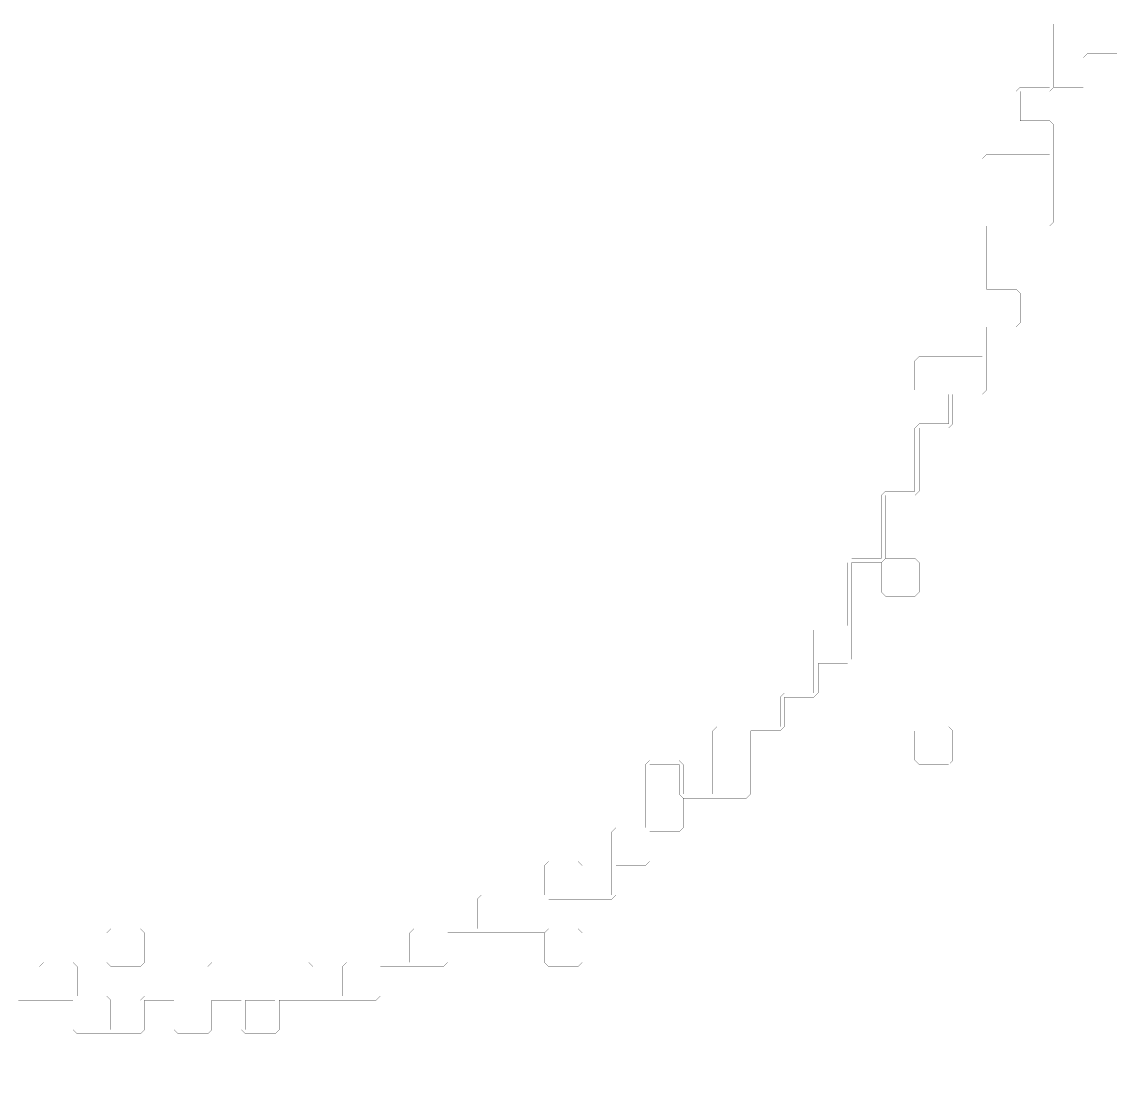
# Model space of a CAD drawing. Header units: metres. Extents: x 0 to 4990, y -4990 to 0.
# Drawn here: x 2450 to 4990, y -4990 to -2495 of the extents above; entities that cross this region are included whole.
import ezdxf

# ---------------------------------------------------------------- set-up
doc = ezdxf.new("R2010")
doc.units = ezdxf.units.M
doc.layers.add('conductor', color=1, linetype='Continuous')
doc.layers.add('substrate', color=5, linetype='Continuous')

msp = doc.modelspace()

# ---------------------------------------------------------------- linework, layer by layer
at = {"layer": 'conductor', "const_width": 0.5}
msp.add_lwpolyline([(2441.40625, -4755.859375), (2451.171875, -4755.859375), (2460.9375, -4755.859375), (2470.703125, -4755.859375), (2480.46875, -4755.859375), (2490.234375, -4755.859375), (2490.234375, -4746.09375), (2490.234375, -4736.328125), (2490.234375, -4726.5625), (2490.234375, -4716.796875), (2490.234375, -4707.03125), (2490.234375, -4697.265625), (2490.234375, -4687.5), (2500, -4677.734375), (2509.765625, -4677.734375), (2519.53125, -4677.734375), (2529.296875, -4677.734375), (2539.0625, -4677.734375), (2548.828125, -4677.734375), (2558.59375, -4677.734375), (2568.359375, -4677.734375), (2578.125, -4687.5), (2578.125, -4697.265625), (2578.125, -4707.03125), (2578.125, -4716.796875), (2578.125, -4726.5625), (2578.125, -4736.328125), (2578.125, -4746.09375), (2578.125, -4755.859375), (2587.890625, -4755.859375), (2597.65625, -4755.859375), (2607.421875, -4755.859375), (2617.1875, -4755.859375), (2626.953125, -4755.859375), (2636.71875, -4755.859375), (2646.484375, -4755.859375), (2656.25, -4765.625), (2656.25, -4775.390625), (2656.25, -4785.15625), (2656.25, -4794.921875), (2656.25, -4804.6875), (2656.25, -4814.453125), (2656.25, -4824.21875), (2656.25, -4833.984375), (2666.015625, -4833.984375), (2675.78125, -4833.984375), (2685.546875, -4833.984375), (2695.3125, -4833.984375), (2705.078125, -4833.984375), (2714.84375, -4833.984375), (2724.609375, -4833.984375), (2724.609375, -4824.21875), (2724.609375, -4814.453125), (2724.609375, -4804.6875), (2724.609375, -4794.921875), (2724.609375, -4785.15625), (2724.609375, -4775.390625), (2724.609375, -4765.625), (2734.375, -4755.859375), (2744.140625, -4755.859375), (2753.90625, -4755.859375), (2763.671875, -4755.859375), (2773.4375, -4755.859375), (2783.203125, -4755.859375), (2792.96875, -4755.859375), (2802.734375, -4755.859375), (2812.5, -4755.859375), (2822.265625, -4755.859375), (2832.03125, -4755.859375), (2841.796875, -4755.859375), (2851.5625, -4755.859375), (2861.328125, -4755.859375), (2871.09375, -4755.859375), (2880.859375, -4755.859375), (2880.859375, -4746.09375), (2880.859375, -4736.328125), (2880.859375, -4726.5625), (2880.859375, -4716.796875), (2880.859375, -4707.03125), (2880.859375, -4697.265625), (2880.859375, -4687.5), (2890.625, -4677.734375), (2900.390625, -4677.734375), (2910.15625, -4677.734375), (2919.921875, -4677.734375), (2929.6875, -4677.734375), (2939.453125, -4677.734375), (2949.21875, -4677.734375), (2958.984375, -4677.734375), (2968.75, -4677.734375), (2978.515625, -4677.734375), (2988.28125, -4677.734375), (2998.046875, -4677.734375), (3007.8125, -4677.734375), (3017.578125, -4677.734375), (3027.34375, -4677.734375), (3037.109375, -4677.734375), (3046.875, -4677.734375), (3056.640625, -4677.734375), (3066.40625, -4677.734375), (3076.171875, -4677.734375), (3085.9375, -4677.734375), (3095.703125, -4677.734375), (3105.46875, -4677.734375), (3115.234375, -4677.734375), (3125, -4687.5), (3125, -4697.265625), (3125, -4707.03125), (3125, -4716.796875), (3125, -4726.5625), (3125, -4736.328125), (3125, -4746.09375), (3125, -4755.859375), (3134.765625, -4755.859375), (3144.53125, -4755.859375), (3154.296875, -4755.859375), (3164.0625, -4755.859375), (3173.828125, -4755.859375), (3183.59375, -4755.859375), (3193.359375, -4755.859375), (3193.359375, -4746.09375), (3193.359375, -4736.328125), (3193.359375, -4726.5625), (3193.359375, -4716.796875), (3193.359375, -4707.03125), (3193.359375, -4697.265625), (3193.359375, -4687.5), (3203.125, -4677.734375), (3212.890625, -4677.734375), (3222.65625, -4677.734375), (3232.421875, -4677.734375), (3242.1875, -4677.734375), (3251.953125, -4677.734375), (3261.71875, -4677.734375), (3271.484375, -4677.734375), (3281.25, -4677.734375), (3291.015625, -4677.734375), (3300.78125, -4677.734375), (3310.546875, -4677.734375), (3320.3125, -4677.734375), (3330.078125, -4677.734375), (3339.84375, -4677.734375), (3349.609375, -4677.734375), (3349.609375, -4667.96875), (3349.609375, -4658.203125), (3349.609375, -4648.4375), (3349.609375, -4638.671875), (3349.609375, -4628.90625), (3349.609375, -4619.140625), (3349.609375, -4609.375), (3359.375, -4599.609375), (3369.140625, -4599.609375), (3378.90625, -4599.609375), (3388.671875, -4599.609375), (3398.4375, -4599.609375), (3408.203125, -4599.609375), (3417.96875, -4599.609375), (3427.734375, -4599.609375), (3437.5, -4599.609375), (3447.265625, -4599.609375), (3457.03125, -4599.609375), (3466.796875, -4599.609375), (3476.5625, -4599.609375), (3486.328125, -4599.609375), (3496.09375, -4599.609375), (3505.859375, -4599.609375), (3505.859375, -4589.84375), (3505.859375, -4580.078125), (3505.859375, -4570.3125), (3505.859375, -4560.546875), (3505.859375, -4550.78125), (3505.859375, -4541.015625), (3505.859375, -4531.25), (3515.625, -4521.484375), (3525.390625, -4521.484375), (3535.15625, -4521.484375), (3544.921875, -4521.484375), (3554.6875, -4521.484375), (3564.453125, -4521.484375), (3574.21875, -4521.484375), (3583.984375, -4521.484375), (3593.75, -4521.484375), (3603.515625, -4521.484375), (3613.28125, -4521.484375), (3623.046875, -4521.484375), (3632.8125, -4521.484375), (3642.578125, -4521.484375), (3652.34375, -4521.484375), (3662.109375, -4521.484375), (3662.109375, -4511.71875), (3662.109375, -4501.953125), (3662.109375, -4492.1875), (3662.109375, -4482.421875), (3662.109375, -4472.65625), (3662.109375, -4462.890625), (3662.109375, -4453.125), (3671.875, -4443.359375), (3681.640625, -4443.359375), (3691.40625, -4443.359375), (3701.171875, -4443.359375), (3710.9375, -4443.359375), (3720.703125, -4443.359375), (3730.46875, -4443.359375), (3740.234375, -4443.359375), (3750, -4453.125), (3750, -4462.890625), (3750, -4472.65625), (3750, -4482.421875), (3750, -4492.1875), (3750, -4501.953125), (3750, -4511.71875), (3750, -4521.484375), (3759.765625, -4521.484375), (3769.53125, -4521.484375), (3779.296875, -4521.484375), (3789.0625, -4521.484375), (3798.828125, -4521.484375), (3808.59375, -4521.484375), (3818.359375, -4521.484375), (3818.359375, -4511.71875), (3818.359375, -4501.953125), (3818.359375, -4492.1875), (3818.359375, -4482.421875), (3818.359375, -4472.65625), (3818.359375, -4462.890625), (3818.359375, -4453.125), (3818.359375, -4443.359375), (3818.359375, -4433.59375), (3818.359375, -4423.828125), (3818.359375, -4414.0625), (3818.359375, -4404.296875), (3818.359375, -4394.53125), (3818.359375, -4384.765625), (3818.359375, -4375), (3828.125, -4365.234375), (3837.890625, -4365.234375), (3847.65625, -4365.234375), (3857.421875, -4365.234375), (3867.1875, -4365.234375), (3876.953125, -4365.234375), (3886.71875, -4365.234375), (3896.484375, -4365.234375), (3896.484375, -4355.46875), (3896.484375, -4345.703125), (3896.484375, -4335.9375), (3896.484375, -4326.171875), (3896.484375, -4316.40625), (3896.484375, -4306.640625), (3896.484375, -4296.875), (3896.484375, -4287.109375), (3896.484375, -4277.34375), (3896.484375, -4267.578125), (3896.484375, -4257.8125), (3896.484375, -4248.046875), (3896.484375, -4238.28125), (3896.484375, -4228.515625), (3896.484375, -4218.75), (3906.25, -4208.984375), (3916.015625, -4208.984375), (3925.78125, -4208.984375), (3935.546875, -4208.984375), (3945.3125, -4208.984375), (3955.078125, -4208.984375), (3964.84375, -4208.984375), (3974.609375, -4208.984375), (3984.375, -4218.75), (3984.375, -4228.515625), (3984.375, -4238.28125), (3984.375, -4248.046875), (3984.375, -4257.8125), (3984.375, -4267.578125), (3984.375, -4277.34375), (3984.375, -4287.109375), (3994.140625, -4287.109375), (4003.90625, -4287.109375), (4013.671875, -4287.109375), (4023.4375, -4287.109375), (4033.203125, -4287.109375), (4042.96875, -4287.109375), (4052.734375, -4287.109375), (4052.734375, -4277.34375), (4052.734375, -4267.578125), (4052.734375, -4257.8125), (4052.734375, -4248.046875), (4052.734375, -4238.28125), (4052.734375, -4228.515625), (4052.734375, -4218.75), (4052.734375, -4208.984375), (4052.734375, -4199.21875), (4052.734375, -4189.453125), (4052.734375, -4179.6875), (4052.734375, -4169.921875), (4052.734375, -4160.15625), (4052.734375, -4150.390625), (4052.734375, -4140.625), (4062.5, -4130.859375), (4072.265625, -4130.859375), (4082.03125, -4130.859375), (4091.796875, -4130.859375), (4101.5625, -4130.859375), (4111.328125, -4130.859375), (4121.09375, -4130.859375), (4130.859375, -4130.859375), (4140.625, -4130.859375), (4150.390625, -4130.859375), (4160.15625, -4130.859375), (4169.921875, -4130.859375), (4179.6875, -4130.859375), (4189.453125, -4130.859375), (4199.21875, -4130.859375), (4208.984375, -4130.859375), (4208.984375, -4121.09375), (4208.984375, -4111.328125), (4208.984375, -4101.5625), (4208.984375, -4091.796875), (4208.984375, -4082.03125), (4208.984375, -4072.265625), (4208.984375, -4062.5), (4218.75, -4052.734375), (4228.515625, -4052.734375), (4238.28125, -4052.734375), (4248.046875, -4052.734375), (4257.8125, -4052.734375), (4267.578125, -4052.734375), (4277.34375, -4052.734375), (4287.109375, -4052.734375), (4287.109375, -4042.96875), (4287.109375, -4033.203125), (4287.109375, -4023.4375), (4287.109375, -4013.671875), (4287.109375, -4003.90625), (4287.109375, -3994.140625), (4287.109375, -3984.375), (4287.109375, -3974.609375), (4287.109375, -3964.84375), (4287.109375, -3955.078125), (4287.109375, -3945.3125), (4287.109375, -3935.546875), (4287.109375, -3925.78125), (4287.109375, -3916.015625), (4287.109375, -3906.25), (4296.875, -3896.484375), (4306.640625, -3896.484375), (4316.40625, -3896.484375), (4326.171875, -3896.484375), (4335.9375, -3896.484375), (4345.703125, -3896.484375), (4355.46875, -3896.484375), (4365.234375, -3896.484375), (4365.234375, -3886.71875), (4365.234375, -3876.953125), (4365.234375, -3867.1875), (4365.234375, -3857.421875), (4365.234375, -3847.65625), (4365.234375, -3837.890625), (4365.234375, -3828.125), (4365.234375, -3818.359375), (4365.234375, -3808.59375), (4365.234375, -3798.828125), (4365.234375, -3789.0625), (4365.234375, -3779.296875), (4365.234375, -3769.53125), (4365.234375, -3759.765625), (4365.234375, -3750), (4375, -3740.234375), (4384.765625, -3740.234375), (4394.53125, -3740.234375), (4404.296875, -3740.234375), (4414.0625, -3740.234375), (4423.828125, -3740.234375), (4433.59375, -3740.234375), (4443.359375, -3740.234375), (4443.359375, -3730.46875), (4443.359375, -3720.703125), (4443.359375, -3710.9375), (4443.359375, -3701.171875), (4443.359375, -3691.40625), (4443.359375, -3681.640625), (4443.359375, -3671.875), (4443.359375, -3662.109375), (4443.359375, -3652.34375), (4443.359375, -3642.578125), (4443.359375, -3632.8125), (4443.359375, -3623.046875), (4443.359375, -3613.28125), (4443.359375, -3603.515625), (4443.359375, -3593.75), (4453.125, -3583.984375), (4462.890625, -3583.984375), (4472.65625, -3583.984375), (4482.421875, -3583.984375), (4492.1875, -3583.984375), (4501.953125, -3583.984375), (4511.71875, -3583.984375), (4521.484375, -3583.984375), (4521.484375, -3574.21875), (4521.484375, -3564.453125), (4521.484375, -3554.6875), (4521.484375, -3544.921875), (4521.484375, -3535.15625), (4521.484375, -3525.390625), (4521.484375, -3515.625), (4521.484375, -3505.859375), (4521.484375, -3496.09375), (4521.484375, -3486.328125), (4521.484375, -3476.5625), (4521.484375, -3466.796875), (4521.484375, -3457.03125), (4521.484375, -3447.265625), (4521.484375, -3437.5), (4531.25, -3427.734375), (4541.015625, -3427.734375), (4550.78125, -3427.734375), (4560.546875, -3427.734375), (4570.3125, -3427.734375), (4580.078125, -3427.734375), (4589.84375, -3427.734375), (4599.609375, -3427.734375), (4599.609375, -3417.96875), (4599.609375, -3408.203125), (4599.609375, -3398.4375), (4599.609375, -3388.671875), (4599.609375, -3378.90625), (4599.609375, -3369.140625), (4599.609375, -3359.375), (4589.84375, -3359.375), (4580.078125, -3359.375), (4570.3125, -3359.375), (4560.546875, -3359.375), (4550.78125, -3359.375), (4541.015625, -3359.375), (4531.25, -3359.375), (4521.484375, -3349.609375), (4521.484375, -3339.84375), (4521.484375, -3330.078125), (4521.484375, -3320.3125), (4521.484375, -3310.546875), (4521.484375, -3300.78125), (4521.484375, -3291.015625), (4521.484375, -3281.25), (4531.25, -3271.484375), (4541.015625, -3271.484375), (4550.78125, -3271.484375), (4560.546875, -3271.484375), (4570.3125, -3271.484375), (4580.078125, -3271.484375), (4589.84375, -3271.484375), (4599.609375, -3271.484375), (4609.375, -3271.484375), (4619.140625, -3271.484375), (4628.90625, -3271.484375), (4638.671875, -3271.484375), (4648.4375, -3271.484375), (4658.203125, -3271.484375), (4667.96875, -3271.484375), (4677.734375, -3271.484375), (4677.734375, -3261.71875), (4677.734375, -3251.953125), (4677.734375, -3242.1875), (4677.734375, -3232.421875), (4677.734375, -3222.65625), (4677.734375, -3212.890625), (4677.734375, -3203.125), (4677.734375, -3193.359375), (4677.734375, -3183.59375), (4677.734375, -3173.828125), (4677.734375, -3164.0625), (4677.734375, -3154.296875), (4677.734375, -3144.53125), (4677.734375, -3134.765625), (4677.734375, -3125), (4677.734375, -3115.234375), (4677.734375, -3105.46875), (4677.734375, -3095.703125), (4677.734375, -3085.9375), (4677.734375, -3076.171875), (4677.734375, -3066.40625), (4677.734375, -3056.640625), (4677.734375, -3046.875), (4677.734375, -3037.109375), (4677.734375, -3027.34375), (4677.734375, -3017.578125), (4677.734375, -3007.8125), (4677.734375, -2998.046875), (4677.734375, -2988.28125), (4677.734375, -2978.515625), (4677.734375, -2968.75), (4677.734375, -2958.984375), (4677.734375, -2949.21875), (4677.734375, -2939.453125), (4677.734375, -2929.6875), (4677.734375, -2919.921875), (4677.734375, -2910.15625), (4677.734375, -2900.390625), (4677.734375, -2890.625), (4677.734375, -2880.859375), (4677.734375, -2871.09375), (4677.734375, -2861.328125), (4677.734375, -2851.5625), (4677.734375, -2841.796875), (4677.734375, -2832.03125), (4677.734375, -2822.265625), (4677.734375, -2812.5), (4687.5, -2802.734375), (4697.265625, -2802.734375), (4707.03125, -2802.734375), (4716.796875, -2802.734375), (4726.5625, -2802.734375), (4736.328125, -2802.734375), (4746.09375, -2802.734375), (4755.859375, -2802.734375), (4765.625, -2802.734375), (4775.390625, -2802.734375), (4785.15625, -2802.734375), (4794.921875, -2802.734375), (4804.6875, -2802.734375), (4814.453125, -2802.734375), (4824.21875, -2802.734375), (4833.984375, -2802.734375), (4833.984375, -2792.96875), (4833.984375, -2783.203125), (4833.984375, -2773.4375), (4833.984375, -2763.671875), (4833.984375, -2753.90625), (4833.984375, -2744.140625), (4833.984375, -2734.375), (4824.21875, -2734.375), (4814.453125, -2734.375), (4804.6875, -2734.375), (4794.921875, -2734.375), (4785.15625, -2734.375), (4775.390625, -2734.375), (4765.625, -2734.375), (4755.859375, -2724.609375), (4755.859375, -2714.84375), (4755.859375, -2705.078125), (4755.859375, -2695.3125), (4755.859375, -2685.546875), (4755.859375, -2675.78125), (4755.859375, -2666.015625), (4755.859375, -2656.25), (4765.625, -2646.484375), (4775.390625, -2646.484375), (4785.15625, -2646.484375), (4794.921875, -2646.484375), (4804.6875, -2646.484375), (4814.453125, -2646.484375), (4824.21875, -2646.484375), (4833.984375, -2646.484375), (4833.984375, -2636.71875), (4833.984375, -2626.953125), (4833.984375, -2617.1875), (4833.984375, -2607.421875), (4833.984375, -2597.65625), (4833.984375, -2587.890625), (4833.984375, -2578.125), (4824.21875, -2578.125), (4814.453125, -2578.125), (4804.6875, -2578.125), (4794.921875, -2578.125), (4785.15625, -2578.125), (4775.390625, -2578.125), (4765.625, -2578.125), (4755.859375, -2568.359375), (4755.859375, -2558.59375), (4755.859375, -2548.828125), (4755.859375, -2539.0625), (4755.859375, -2529.296875), (4755.859375, -2519.53125), (4755.859375, -2509.765625), (4755.859375, -2500), (4755.859375, -2490.234375)], dxfattribs=at)
for points in [[(2646.484375, -4609.375), (2656.25, -4599.609375), (2666.015625, -4599.609375), (2675.78125, -4599.609375), (2685.546875, -4599.609375), (2695.3125, -4599.609375), (2705.078125, -4599.609375), (2714.84375, -4599.609375), (2724.609375, -4599.609375), (2734.375, -4609.375), (2734.375, -4619.140625), (2734.375, -4628.90625), (2734.375, -4638.671875), (2734.375, -4648.4375), (2734.375, -4658.203125), (2734.375, -4667.96875), (2734.375, -4677.734375), (2724.609375, -4687.5), (2714.84375, -4687.5), (2705.078125, -4687.5), (2695.3125, -4687.5), (2685.546875, -4687.5), (2675.78125, -4687.5), (2666.015625, -4687.5), (2656.25, -4687.5), (2646.484375, -4677.734375), (2646.484375, -4667.96875), (2646.484375, -4658.203125), (2646.484375, -4648.4375), (2646.484375, -4638.671875), (2646.484375, -4628.90625), (2646.484375, -4619.140625)], [(2968.75, -4765.625), (2968.75, -4775.390625), (2968.75, -4785.15625), (2968.75, -4794.921875), (2968.75, -4804.6875), (2968.75, -4814.453125), (2968.75, -4824.21875), (2968.75, -4833.984375), (2978.515625, -4833.984375), (2988.28125, -4833.984375), (2998.046875, -4833.984375), (3007.8125, -4833.984375), (3017.578125, -4833.984375), (3027.34375, -4833.984375), (3037.109375, -4833.984375), (3037.109375, -4824.21875), (3037.109375, -4814.453125), (3037.109375, -4804.6875), (3037.109375, -4794.921875), (3037.109375, -4785.15625), (3037.109375, -4775.390625), (3037.109375, -4765.625), (3027.34375, -4765.625), (3017.578125, -4765.625), (3007.8125, -4765.625), (2998.046875, -4765.625), (2988.28125, -4765.625), (2978.515625, -4765.625)]]:
    msp.add_lwpolyline(points, close=True, dxfattribs=at)
at = {"layer": 'substrate', "const_width": 0.5}
for points in [[(2441.40625, -4990.234375), (2451.171875, -4990.234375), (2460.9375, -4990.234375), (2470.703125, -4990.234375), (2480.46875, -4990.234375), (2490.234375, -4990.234375), (2500, -4990.234375), (2509.765625, -4990.234375), (2519.53125, -4990.234375), (2529.296875, -4990.234375), (2539.0625, -4990.234375), (2548.828125, -4990.234375), (2558.59375, -4990.234375), (2568.359375, -4990.234375), (2578.125, -4990.234375), (2587.890625, -4990.234375), (2597.65625, -4990.234375), (2607.421875, -4990.234375), (2617.1875, -4990.234375), (2626.953125, -4990.234375), (2636.71875, -4990.234375), (2646.484375, -4990.234375), (2656.25, -4990.234375), (2666.015625, -4990.234375), (2675.78125, -4990.234375), (2685.546875, -4990.234375), (2695.3125, -4990.234375), (2705.078125, -4990.234375), (2714.84375, -4990.234375), (2724.609375, -4990.234375), (2734.375, -4990.234375), (2744.140625, -4990.234375), (2753.90625, -4990.234375), (2763.671875, -4990.234375), (2773.4375, -4990.234375), (2783.203125, -4990.234375), (2792.96875, -4990.234375), (2802.734375, -4990.234375), (2812.5, -4990.234375), (2822.265625, -4990.234375), (2832.03125, -4990.234375), (2841.796875, -4990.234375), (2851.5625, -4990.234375), (2861.328125, -4990.234375), (2871.09375, -4990.234375), (2880.859375, -4990.234375), (2890.625, -4990.234375), (2900.390625, -4990.234375), (2910.15625, -4990.234375), (2919.921875, -4990.234375), (2929.6875, -4990.234375), (2939.453125, -4990.234375), (2949.21875, -4990.234375), (2958.984375, -4990.234375), (2968.75, -4990.234375), (2978.515625, -4990.234375), (2988.28125, -4990.234375), (2998.046875, -4990.234375), (3007.8125, -4990.234375), (3017.578125, -4990.234375), (3027.34375, -4990.234375), (3037.109375, -4990.234375), (3046.875, -4990.234375), (3056.640625, -4990.234375), (3066.40625, -4990.234375), (3076.171875, -4990.234375), (3085.9375, -4990.234375), (3095.703125, -4990.234375), (3105.46875, -4990.234375), (3115.234375, -4990.234375), (3125, -4990.234375), (3134.765625, -4990.234375), (3144.53125, -4990.234375), (3154.296875, -4990.234375), (3164.0625, -4990.234375), (3173.828125, -4990.234375), (3183.59375, -4990.234375), (3193.359375, -4990.234375), (3203.125, -4990.234375), (3212.890625, -4990.234375), (3222.65625, -4990.234375), (3232.421875, -4990.234375), (3242.1875, -4990.234375), (3251.953125, -4990.234375), (3261.71875, -4990.234375), (3271.484375, -4990.234375), (3281.25, -4990.234375), (3291.015625, -4990.234375), (3300.78125, -4990.234375), (3310.546875, -4990.234375), (3320.3125, -4990.234375), (3330.078125, -4990.234375), (3339.84375, -4990.234375), (3349.609375, -4990.234375), (3359.375, -4990.234375), (3369.140625, -4990.234375), (3378.90625, -4990.234375), (3388.671875, -4990.234375), (3398.4375, -4990.234375), (3408.203125, -4990.234375), (3417.96875, -4990.234375), (3427.734375, -4990.234375), (3437.5, -4990.234375), (3447.265625, -4990.234375), (3457.03125, -4990.234375), (3466.796875, -4990.234375), (3476.5625, -4990.234375), (3486.328125, -4990.234375), (3496.09375, -4990.234375), (3505.859375, -4990.234375), (3515.625, -4990.234375), (3525.390625, -4990.234375), (3535.15625, -4990.234375), (3544.921875, -4990.234375), (3554.6875, -4990.234375), (3564.453125, -4990.234375), (3574.21875, -4990.234375), (3583.984375, -4990.234375), (3593.75, -4990.234375), (3603.515625, -4990.234375), (3613.28125, -4990.234375), (3623.046875, -4990.234375), (3632.8125, -4990.234375), (3642.578125, -4990.234375), (3652.34375, -4990.234375), (3662.109375, -4990.234375), (3671.875, -4990.234375), (3681.640625, -4990.234375), (3691.40625, -4990.234375), (3701.171875, -4990.234375), (3710.9375, -4990.234375), (3720.703125, -4990.234375), (3730.46875, -4990.234375), (3740.234375, -4990.234375), (3750, -4990.234375), (3759.765625, -4990.234375), (3769.53125, -4990.234375), (3779.296875, -4990.234375), (3789.0625, -4990.234375), (3798.828125, -4990.234375), (3808.59375, -4990.234375), (3818.359375, -4990.234375), (3828.125, -4990.234375), (3837.890625, -4990.234375), (3847.65625, -4990.234375), (3857.421875, -4990.234375), (3867.1875, -4990.234375), (3876.953125, -4990.234375), (3886.71875, -4990.234375), (3896.484375, -4990.234375), (3906.25, -4990.234375), (3916.015625, -4990.234375), (3925.78125, -4990.234375), (3935.546875, -4990.234375), (3945.3125, -4990.234375), (3955.078125, -4990.234375), (3964.84375, -4990.234375), (3974.609375, -4990.234375), (3984.375, -4990.234375), (3994.140625, -4990.234375), (4003.90625, -4990.234375), (4013.671875, -4990.234375), (4023.4375, -4990.234375), (4033.203125, -4990.234375), (4042.96875, -4990.234375), (4052.734375, -4990.234375), (4062.5, -4990.234375), (4072.265625, -4990.234375), (4082.03125, -4990.234375), (4091.796875, -4990.234375), (4101.5625, -4990.234375), (4111.328125, -4990.234375), (4121.09375, -4990.234375), (4130.859375, -4990.234375), (4140.625, -4990.234375), (4150.390625, -4990.234375), (4160.15625, -4990.234375), (4169.921875, -4990.234375), (4179.6875, -4990.234375), (4189.453125, -4990.234375), (4199.21875, -4990.234375), (4208.984375, -4990.234375), (4218.75, -4990.234375), (4228.515625, -4990.234375), (4238.28125, -4990.234375), (4248.046875, -4990.234375), (4257.8125, -4990.234375), (4267.578125, -4990.234375), (4277.34375, -4990.234375), (4287.109375, -4990.234375), (4296.875, -4990.234375), (4306.640625, -4990.234375), (4316.40625, -4990.234375), (4326.171875, -4990.234375), (4335.9375, -4990.234375), (4345.703125, -4990.234375), (4355.46875, -4990.234375), (4365.234375, -4990.234375), (4375, -4990.234375), (4384.765625, -4990.234375), (4394.53125, -4990.234375), (4404.296875, -4990.234375), (4414.0625, -4990.234375), (4423.828125, -4990.234375), (4433.59375, -4990.234375), (4443.359375, -4990.234375), (4453.125, -4990.234375), (4462.890625, -4990.234375), (4472.65625, -4990.234375), (4482.421875, -4990.234375), (4492.1875, -4990.234375), (4501.953125, -4990.234375), (4511.71875, -4990.234375), (4521.484375, -4990.234375), (4531.25, -4990.234375), (4541.015625, -4990.234375), (4550.78125, -4990.234375), (4560.546875, -4990.234375), (4570.3125, -4990.234375), (4580.078125, -4990.234375), (4589.84375, -4990.234375), (4599.609375, -4990.234375), (4609.375, -4990.234375), (4619.140625, -4990.234375), (4628.90625, -4990.234375), (4638.671875, -4990.234375), (4648.4375, -4990.234375), (4658.203125, -4990.234375), (4667.96875, -4990.234375), (4677.734375, -4990.234375), (4687.5, -4990.234375), (4697.265625, -4990.234375), (4707.03125, -4990.234375), (4716.796875, -4990.234375), (4726.5625, -4990.234375), (4736.328125, -4990.234375), (4746.09375, -4990.234375), (4755.859375, -4990.234375), (4765.625, -4990.234375), (4775.390625, -4990.234375), (4785.15625, -4990.234375), (4794.921875, -4990.234375), (4804.6875, -4990.234375), (4814.453125, -4990.234375), (4824.21875, -4990.234375), (4833.984375, -4990.234375), (4843.75, -4990.234375), (4853.515625, -4990.234375), (4863.28125, -4990.234375), (4873.046875, -4990.234375), (4882.8125, -4990.234375), (4892.578125, -4990.234375), (4902.34375, -4990.234375), (4912.109375, -4990.234375), (4921.875, -4990.234375), (4931.640625, -4990.234375), (4941.40625, -4990.234375), (4951.171875, -4990.234375), (4960.9375, -4990.234375), (4970.703125, -4990.234375), (4980.46875, -4990.234375), (4990.234375, -4990.234375), (4990.234375, -4980.46875), (4990.234375, -4970.703125), (4990.234375, -4960.9375), (4990.234375, -4951.171875), (4990.234375, -4941.40625), (4990.234375, -4931.640625), (4990.234375, -4921.875), (4990.234375, -4912.109375), (4990.234375, -4902.34375), (4990.234375, -4892.578125), (4990.234375, -4882.8125), (4990.234375, -4873.046875), (4990.234375, -4863.28125), (4990.234375, -4853.515625), (4990.234375, -4843.75), (4990.234375, -4833.984375), (4990.234375, -4824.21875), (4990.234375, -4814.453125), (4990.234375, -4804.6875), (4990.234375, -4794.921875), (4990.234375, -4785.15625), (4990.234375, -4775.390625), (4990.234375, -4765.625), (4990.234375, -4755.859375), (4990.234375, -4746.09375), (4990.234375, -4736.328125), (4990.234375, -4726.5625), (4990.234375, -4716.796875), (4990.234375, -4707.03125), (4990.234375, -4697.265625), (4990.234375, -4687.5), (4990.234375, -4677.734375), (4990.234375, -4667.96875), (4990.234375, -4658.203125), (4990.234375, -4648.4375), (4990.234375, -4638.671875), (4990.234375, -4628.90625), (4990.234375, -4619.140625), (4990.234375, -4609.375), (4990.234375, -4599.609375), (4990.234375, -4589.84375), (4990.234375, -4580.078125), (4990.234375, -4570.3125), (4990.234375, -4560.546875), (4990.234375, -4550.78125), (4990.234375, -4541.015625), (4990.234375, -4531.25), (4990.234375, -4521.484375), (4990.234375, -4511.71875), (4990.234375, -4501.953125), (4990.234375, -4492.1875), (4990.234375, -4482.421875), (4990.234375, -4472.65625), (4990.234375, -4462.890625), (4990.234375, -4453.125), (4990.234375, -4443.359375), (4990.234375, -4433.59375), (4990.234375, -4423.828125), (4990.234375, -4414.0625), (4990.234375, -4404.296875), (4990.234375, -4394.53125), (4990.234375, -4384.765625), (4990.234375, -4375), (4990.234375, -4365.234375), (4990.234375, -4355.46875), (4990.234375, -4345.703125), (4990.234375, -4335.9375), (4990.234375, -4326.171875), (4990.234375, -4316.40625), (4990.234375, -4306.640625), (4990.234375, -4296.875), (4990.234375, -4287.109375), (4990.234375, -4277.34375), (4990.234375, -4267.578125), (4990.234375, -4257.8125), (4990.234375, -4248.046875), (4990.234375, -4238.28125), (4990.234375, -4228.515625), (4990.234375, -4218.75), (4990.234375, -4208.984375), (4990.234375, -4199.21875), (4990.234375, -4189.453125), (4990.234375, -4179.6875), (4990.234375, -4169.921875), (4990.234375, -4160.15625), (4990.234375, -4150.390625), (4990.234375, -4140.625), (4990.234375, -4130.859375), (4990.234375, -4121.09375), (4990.234375, -4111.328125), (4990.234375, -4101.5625), (4990.234375, -4091.796875), (4990.234375, -4082.03125), (4990.234375, -4072.265625), (4990.234375, -4062.5), (4990.234375, -4052.734375), (4990.234375, -4042.96875), (4990.234375, -4033.203125), (4990.234375, -4023.4375), (4990.234375, -4013.671875), (4990.234375, -4003.90625), (4990.234375, -3994.140625), (4990.234375, -3984.375), (4990.234375, -3974.609375), (4990.234375, -3964.84375), (4990.234375, -3955.078125), (4990.234375, -3945.3125), (4990.234375, -3935.546875), (4990.234375, -3925.78125), (4990.234375, -3916.015625), (4990.234375, -3906.25), (4990.234375, -3896.484375), (4990.234375, -3886.71875), (4990.234375, -3876.953125), (4990.234375, -3867.1875), (4990.234375, -3857.421875), (4990.234375, -3847.65625), (4990.234375, -3837.890625), (4990.234375, -3828.125), (4990.234375, -3818.359375), (4990.234375, -3808.59375), (4990.234375, -3798.828125), (4990.234375, -3789.0625), (4990.234375, -3779.296875), (4990.234375, -3769.53125), (4990.234375, -3759.765625), (4990.234375, -3750), (4990.234375, -3740.234375), (4990.234375, -3730.46875), (4990.234375, -3720.703125), (4990.234375, -3710.9375), (4990.234375, -3701.171875), (4990.234375, -3691.40625), (4990.234375, -3681.640625), (4990.234375, -3671.875), (4990.234375, -3662.109375), (4990.234375, -3652.34375), (4990.234375, -3642.578125), (4990.234375, -3632.8125), (4990.234375, -3623.046875), (4990.234375, -3613.28125), (4990.234375, -3603.515625), (4990.234375, -3593.75), (4990.234375, -3583.984375), (4990.234375, -3574.21875), (4990.234375, -3564.453125), (4990.234375, -3554.6875), (4990.234375, -3544.921875), (4990.234375, -3535.15625), (4990.234375, -3525.390625), (4990.234375, -3515.625), (4990.234375, -3505.859375), (4990.234375, -3496.09375), (4990.234375, -3486.328125), (4990.234375, -3476.5625), (4990.234375, -3466.796875), (4990.234375, -3457.03125), (4990.234375, -3447.265625), (4990.234375, -3437.5), (4990.234375, -3427.734375), (4990.234375, -3417.96875), (4990.234375, -3408.203125), (4990.234375, -3398.4375), (4990.234375, -3388.671875), (4990.234375, -3378.90625), (4990.234375, -3369.140625), (4990.234375, -3359.375), (4990.234375, -3349.609375), (4990.234375, -3339.84375), (4990.234375, -3330.078125), (4990.234375, -3320.3125), (4990.234375, -3310.546875), (4990.234375, -3300.78125), (4990.234375, -3291.015625), (4990.234375, -3281.25), (4990.234375, -3271.484375), (4990.234375, -3261.71875), (4990.234375, -3251.953125), (4990.234375, -3242.1875), (4990.234375, -3232.421875), (4990.234375, -3222.65625), (4990.234375, -3212.890625), (4990.234375, -3203.125), (4990.234375, -3193.359375), (4990.234375, -3183.59375), (4990.234375, -3173.828125), (4990.234375, -3164.0625), (4990.234375, -3154.296875), (4990.234375, -3144.53125), (4990.234375, -3134.765625), (4990.234375, -3125), (4990.234375, -3115.234375), (4990.234375, -3105.46875), (4990.234375, -3095.703125), (4990.234375, -3085.9375), (4990.234375, -3076.171875), (4990.234375, -3066.40625), (4990.234375, -3056.640625), (4990.234375, -3046.875), (4990.234375, -3037.109375), (4990.234375, -3027.34375), (4990.234375, -3017.578125), (4990.234375, -3007.8125), (4990.234375, -2998.046875), (4990.234375, -2988.28125), (4990.234375, -2978.515625), (4990.234375, -2968.75), (4990.234375, -2958.984375), (4990.234375, -2949.21875), (4990.234375, -2939.453125), (4990.234375, -2929.6875), (4990.234375, -2919.921875), (4990.234375, -2910.15625), (4990.234375, -2900.390625), (4990.234375, -2890.625), (4990.234375, -2880.859375), (4990.234375, -2871.09375), (4990.234375, -2861.328125), (4990.234375, -2851.5625), (4990.234375, -2841.796875), (4990.234375, -2832.03125), (4990.234375, -2822.265625), (4990.234375, -2812.5), (4990.234375, -2802.734375), (4990.234375, -2792.96875), (4990.234375, -2783.203125), (4990.234375, -2773.4375), (4990.234375, -2763.671875), (4990.234375, -2753.90625), (4990.234375, -2744.140625), (4990.234375, -2734.375), (4980.46875, -2734.375), (4970.703125, -2734.375), (4960.9375, -2734.375), (4951.171875, -2734.375), (4941.40625, -2734.375), (4931.640625, -2734.375), (4921.875, -2734.375), (4912.109375, -2734.375), (4902.34375, -2734.375), (4892.578125, -2734.375), (4882.8125, -2734.375), (4873.046875, -2734.375), (4863.28125, -2734.375), (4853.515625, -2734.375), (4843.75, -2734.375), (4833.984375, -2724.609375), (4833.984375, -2714.84375), (4833.984375, -2705.078125), (4833.984375, -2695.3125), (4833.984375, -2685.546875), (4833.984375, -2675.78125), (4833.984375, -2666.015625), (4833.984375, -2656.25), (4843.75, -2646.484375), (4853.515625, -2646.484375), (4863.28125, -2646.484375), (4873.046875, -2646.484375), (4882.8125, -2646.484375), (4892.578125, -2646.484375), (4902.34375, -2646.484375), (4912.109375, -2646.484375), (4912.109375, -2636.71875), (4912.109375, -2626.953125), (4912.109375, -2617.1875), (4912.109375, -2607.421875), (4912.109375, -2597.65625), (4912.109375, -2587.890625), (4912.109375, -2578.125), (4921.875, -2568.359375), (4931.640625, -2568.359375), (4941.40625, -2568.359375), (4951.171875, -2568.359375), (4960.9375, -2568.359375), (4970.703125, -2568.359375), (4980.46875, -2568.359375), (4990.234375, -2568.359375), (4990.234375, -2558.59375), (4990.234375, -2548.828125), (4990.234375, -2539.0625), (4990.234375, -2529.296875), (4990.234375, -2519.53125), (4990.234375, -2509.765625), (4990.234375, -2500), (4990.234375, -2490.234375)], [(4833.984375, -2490.234375), (4843.75, -2500), (4843.75, -2509.765625), (4843.75, -2519.53125), (4843.75, -2529.296875), (4843.75, -2539.0625), (4843.75, -2548.828125), (4843.75, -2558.59375), (4843.75, -2568.359375), (4843.75, -2578.125), (4843.75, -2587.890625), (4843.75, -2597.65625), (4843.75, -2607.421875), (4843.75, -2617.1875), (4843.75, -2626.953125), (4843.75, -2636.71875), (4843.75, -2646.484375), (4833.984375, -2656.25), (4824.21875, -2656.25), (4814.453125, -2656.25), (4804.6875, -2656.25), (4794.921875, -2656.25), (4785.15625, -2656.25), (4775.390625, -2656.25), (4765.625, -2656.25), (4765.625, -2666.015625), (4765.625, -2675.78125), (4765.625, -2685.546875), (4765.625, -2695.3125), (4765.625, -2705.078125), (4765.625, -2714.84375), (4765.625, -2724.609375), (4775.390625, -2724.609375), (4785.15625, -2724.609375), (4794.921875, -2724.609375), (4804.6875, -2724.609375), (4814.453125, -2724.609375), (4824.21875, -2724.609375), (4833.984375, -2724.609375), (4843.75, -2734.375), (4843.75, -2744.140625), (4843.75, -2753.90625), (4843.75, -2763.671875), (4843.75, -2773.4375), (4843.75, -2783.203125), (4843.75, -2792.96875), (4843.75, -2802.734375), (4843.75, -2812.5), (4843.75, -2822.265625), (4843.75, -2832.03125), (4843.75, -2841.796875), (4843.75, -2851.5625), (4843.75, -2861.328125), (4843.75, -2871.09375), (4843.75, -2880.859375), (4843.75, -2890.625), (4843.75, -2900.390625), (4843.75, -2910.15625), (4843.75, -2919.921875), (4843.75, -2929.6875), (4843.75, -2939.453125), (4843.75, -2949.21875), (4843.75, -2958.984375), (4833.984375, -2968.75), (4824.21875, -2968.75), (4814.453125, -2968.75), (4804.6875, -2968.75), (4794.921875, -2968.75), (4785.15625, -2968.75), (4775.390625, -2968.75), (4765.625, -2968.75), (4755.859375, -2968.75), (4746.09375, -2968.75), (4736.328125, -2968.75), (4726.5625, -2968.75), (4716.796875, -2968.75), (4707.03125, -2968.75), (4697.265625, -2968.75), (4687.5, -2968.75), (4687.5, -2978.515625), (4687.5, -2988.28125), (4687.5, -2998.046875), (4687.5, -3007.8125), (4687.5, -3017.578125), (4687.5, -3027.34375), (4687.5, -3037.109375), (4687.5, -3046.875), (4687.5, -3056.640625), (4687.5, -3066.40625), (4687.5, -3076.171875), (4687.5, -3085.9375), (4687.5, -3095.703125), (4687.5, -3105.46875), (4687.5, -3115.234375), (4697.265625, -3115.234375), (4707.03125, -3115.234375), (4716.796875, -3115.234375), (4726.5625, -3115.234375), (4736.328125, -3115.234375), (4746.09375, -3115.234375), (4755.859375, -3115.234375), (4765.625, -3125), (4765.625, -3134.765625), (4765.625, -3144.53125), (4765.625, -3154.296875), (4765.625, -3164.0625), (4765.625, -3173.828125), (4765.625, -3183.59375), (4765.625, -3193.359375), (4755.859375, -3203.125), (4746.09375, -3203.125), (4736.328125, -3203.125), (4726.5625, -3203.125), (4716.796875, -3203.125), (4707.03125, -3203.125), (4697.265625, -3203.125), (4687.5, -3203.125), (4687.5, -3212.890625), (4687.5, -3222.65625), (4687.5, -3232.421875), (4687.5, -3242.1875), (4687.5, -3251.953125), (4687.5, -3261.71875), (4687.5, -3271.484375), (4687.5, -3281.25), (4687.5, -3291.015625), (4687.5, -3300.78125), (4687.5, -3310.546875), (4687.5, -3320.3125), (4687.5, -3330.078125), (4687.5, -3339.84375), (4687.5, -3349.609375), (4677.734375, -3359.375), (4667.96875, -3359.375), (4658.203125, -3359.375), (4648.4375, -3359.375), (4638.671875, -3359.375), (4628.90625, -3359.375), (4619.140625, -3359.375), (4609.375, -3359.375), (4609.375, -3369.140625), (4609.375, -3378.90625), (4609.375, -3388.671875), (4609.375, -3398.4375), (4609.375, -3408.203125), (4609.375, -3417.96875), (4609.375, -3427.734375), (4599.609375, -3437.5), (4589.84375, -3437.5), (4580.078125, -3437.5), (4570.3125, -3437.5), (4560.546875, -3437.5), (4550.78125, -3437.5), (4541.015625, -3437.5), (4531.25, -3437.5), (4531.25, -3447.265625), (4531.25, -3457.03125), (4531.25, -3466.796875), (4531.25, -3476.5625), (4531.25, -3486.328125), (4531.25, -3496.09375), (4531.25, -3505.859375), (4531.25, -3515.625), (4531.25, -3525.390625), (4531.25, -3535.15625), (4531.25, -3544.921875), (4531.25, -3554.6875), (4531.25, -3564.453125), (4531.25, -3574.21875), (4531.25, -3583.984375), (4521.484375, -3593.75), (4511.71875, -3593.75), (4501.953125, -3593.75), (4492.1875, -3593.75), (4482.421875, -3593.75), (4472.65625, -3593.75), (4462.890625, -3593.75), (4453.125, -3593.75), (4453.125, -3603.515625), (4453.125, -3613.28125), (4453.125, -3623.046875), (4453.125, -3632.8125), (4453.125, -3642.578125), (4453.125, -3652.34375), (4453.125, -3662.109375), (4453.125, -3671.875), (4453.125, -3681.640625), (4453.125, -3691.40625), (4453.125, -3701.171875), (4453.125, -3710.9375), (4453.125, -3720.703125), (4453.125, -3730.46875), (4453.125, -3740.234375), (4443.359375, -3750), (4433.59375, -3750), (4423.828125, -3750), (4414.0625, -3750), (4404.296875, -3750), (4394.53125, -3750), (4384.765625, -3750), (4375, -3750), (4375, -3759.765625), (4375, -3769.53125), (4375, -3779.296875), (4375, -3789.0625), (4375, -3798.828125), (4375, -3808.59375), (4375, -3818.359375), (4375, -3828.125), (4375, -3837.890625), (4375, -3847.65625), (4375, -3857.421875), (4375, -3867.1875), (4375, -3876.953125), (4375, -3886.71875), (4375, -3896.484375), (4375, -3906.25), (4375, -3916.015625), (4375, -3925.78125), (4375, -3935.546875), (4375, -3945.3125), (4375, -3955.078125), (4375, -3964.84375), (4375, -3974.609375), (4365.234375, -3984.375), (4355.46875, -3984.375), (4345.703125, -3984.375), (4335.9375, -3984.375), (4326.171875, -3984.375), (4316.40625, -3984.375), (4306.640625, -3984.375), (4296.875, -3984.375), (4296.875, -3994.140625), (4296.875, -4003.90625), (4296.875, -4013.671875), (4296.875, -4023.4375), (4296.875, -4033.203125), (4296.875, -4042.96875), (4296.875, -4052.734375), (4287.109375, -4062.5), (4277.34375, -4062.5), (4267.578125, -4062.5), (4257.8125, -4062.5), (4248.046875, -4062.5), (4238.28125, -4062.5), (4228.515625, -4062.5), (4218.75, -4062.5), (4218.75, -4072.265625), (4218.75, -4082.03125), (4218.75, -4091.796875), (4218.75, -4101.5625), (4218.75, -4111.328125), (4218.75, -4121.09375), (4218.75, -4130.859375), (4208.984375, -4140.625), (4199.21875, -4140.625), (4189.453125, -4140.625), (4179.6875, -4140.625), (4169.921875, -4140.625), (4160.15625, -4140.625), (4150.390625, -4140.625), (4140.625, -4140.625), (4140.625, -4150.390625), (4140.625, -4160.15625), (4140.625, -4169.921875), (4140.625, -4179.6875), (4140.625, -4189.453125), (4140.625, -4199.21875), (4140.625, -4208.984375), (4140.625, -4218.75), (4140.625, -4228.515625), (4140.625, -4238.28125), (4140.625, -4248.046875), (4140.625, -4257.8125), (4140.625, -4267.578125), (4140.625, -4277.34375), (4140.625, -4287.109375), (4130.859375, -4296.875), (4121.09375, -4296.875), (4111.328125, -4296.875), (4101.5625, -4296.875), (4091.796875, -4296.875), (4082.03125, -4296.875), (4072.265625, -4296.875), (4062.5, -4296.875), (4052.734375, -4296.875), (4042.96875, -4296.875), (4033.203125, -4296.875), (4023.4375, -4296.875), (4013.671875, -4296.875), (4003.90625, -4296.875), (3994.140625, -4296.875), (3984.375, -4296.875), (3974.609375, -4287.109375), (3974.609375, -4277.34375), (3974.609375, -4267.578125), (3974.609375, -4257.8125), (3974.609375, -4248.046875), (3974.609375, -4238.28125), (3974.609375, -4228.515625), (3974.609375, -4218.75), (3964.84375, -4218.75), (3955.078125, -4218.75), (3945.3125, -4218.75), (3935.546875, -4218.75), (3925.78125, -4218.75), (3916.015625, -4218.75), (3906.25, -4218.75), (3906.25, -4228.515625), (3906.25, -4238.28125), (3906.25, -4248.046875), (3906.25, -4257.8125), (3906.25, -4267.578125), (3906.25, -4277.34375), (3906.25, -4287.109375), (3916.015625, -4287.109375), (3925.78125, -4287.109375), (3935.546875, -4287.109375), (3945.3125, -4287.109375), (3955.078125, -4287.109375), (3964.84375, -4287.109375), (3974.609375, -4287.109375), (3984.375, -4296.875), (3984.375, -4306.640625), (3984.375, -4316.40625), (3984.375, -4326.171875), (3984.375, -4335.9375), (3984.375, -4345.703125), (3984.375, -4355.46875), (3984.375, -4365.234375), (3974.609375, -4375), (3964.84375, -4375), (3955.078125, -4375), (3945.3125, -4375), (3935.546875, -4375), (3925.78125, -4375), (3916.015625, -4375), (3906.25, -4375), (3906.25, -4384.765625), (3906.25, -4394.53125), (3906.25, -4404.296875), (3906.25, -4414.0625), (3906.25, -4423.828125), (3906.25, -4433.59375), (3906.25, -4443.359375), (3896.484375, -4453.125), (3886.71875, -4453.125), (3876.953125, -4453.125), (3867.1875, -4453.125), (3857.421875, -4453.125), (3847.65625, -4453.125), (3837.890625, -4453.125), (3828.125, -4453.125), (3828.125, -4462.890625), (3828.125, -4472.65625), (3828.125, -4482.421875), (3828.125, -4492.1875), (3828.125, -4501.953125), (3828.125, -4511.71875), (3828.125, -4521.484375), (3818.359375, -4531.25), (3808.59375, -4531.25), (3798.828125, -4531.25), (3789.0625, -4531.25), (3779.296875, -4531.25), (3769.53125, -4531.25), (3759.765625, -4531.25), (3750, -4531.25), (3740.234375, -4531.25), (3730.46875, -4531.25), (3720.703125, -4531.25), (3710.9375, -4531.25), (3701.171875, -4531.25), (3691.40625, -4531.25), (3681.640625, -4531.25), (3671.875, -4531.25), (3671.875, -4541.015625), (3671.875, -4550.78125), (3671.875, -4560.546875), (3671.875, -4570.3125), (3671.875, -4580.078125), (3671.875, -4589.84375), (3671.875, -4599.609375), (3662.109375, -4609.375), (3652.34375, -4609.375), (3642.578125, -4609.375), (3632.8125, -4609.375), (3623.046875, -4609.375), (3613.28125, -4609.375), (3603.515625, -4609.375), (3593.75, -4609.375), (3583.984375, -4609.375), (3574.21875, -4609.375), (3564.453125, -4609.375), (3554.6875, -4609.375), (3544.921875, -4609.375), (3535.15625, -4609.375), (3525.390625, -4609.375), (3515.625, -4609.375), (3505.859375, -4609.375), (3496.09375, -4609.375), (3486.328125, -4609.375), (3476.5625, -4609.375), (3466.796875, -4609.375), (3457.03125, -4609.375), (3447.265625, -4609.375), (3437.5, -4609.375), (3437.5, -4619.140625), (3437.5, -4628.90625), (3437.5, -4638.671875), (3437.5, -4648.4375), (3437.5, -4658.203125), (3437.5, -4667.96875), (3437.5, -4677.734375), (3427.734375, -4687.5), (3417.96875, -4687.5), (3408.203125, -4687.5), (3398.4375, -4687.5), (3388.671875, -4687.5), (3378.90625, -4687.5), (3369.140625, -4687.5), (3359.375, -4687.5), (3349.609375, -4687.5), (3339.84375, -4687.5), (3330.078125, -4687.5), (3320.3125, -4687.5), (3310.546875, -4687.5), (3300.78125, -4687.5), (3291.015625, -4687.5), (3281.25, -4687.5), (3281.25, -4697.265625), (3281.25, -4707.03125), (3281.25, -4716.796875), (3281.25, -4726.5625), (3281.25, -4736.328125), (3281.25, -4746.09375), (3281.25, -4755.859375), (3271.484375, -4765.625), (3261.71875, -4765.625), (3251.953125, -4765.625), (3242.1875, -4765.625), (3232.421875, -4765.625), (3222.65625, -4765.625), (3212.890625, -4765.625), (3203.125, -4765.625), (3193.359375, -4765.625), (3183.59375, -4765.625), (3173.828125, -4765.625), (3164.0625, -4765.625), (3154.296875, -4765.625), (3144.53125, -4765.625), (3134.765625, -4765.625), (3125, -4765.625), (3115.234375, -4765.625), (3105.46875, -4765.625), (3095.703125, -4765.625), (3085.9375, -4765.625), (3076.171875, -4765.625), (3066.40625, -4765.625), (3056.640625, -4765.625), (3046.875, -4765.625), (3046.875, -4775.390625), (3046.875, -4785.15625), (3046.875, -4794.921875), (3046.875, -4804.6875), (3046.875, -4814.453125), (3046.875, -4824.21875), (3046.875, -4833.984375), (3037.109375, -4843.75), (3027.34375, -4843.75), (3017.578125, -4843.75), (3007.8125, -4843.75), (2998.046875, -4843.75), (2988.28125, -4843.75), (2978.515625, -4843.75), (2968.75, -4843.75), (2958.984375, -4833.984375), (2958.984375, -4824.21875), (2958.984375, -4814.453125), (2958.984375, -4804.6875), (2958.984375, -4794.921875), (2958.984375, -4785.15625), (2958.984375, -4775.390625), (2958.984375, -4765.625), (2949.21875, -4765.625), (2939.453125, -4765.625), (2929.6875, -4765.625), (2919.921875, -4765.625), (2910.15625, -4765.625), (2900.390625, -4765.625), (2890.625, -4765.625), (2890.625, -4775.390625), (2890.625, -4785.15625), (2890.625, -4794.921875), (2890.625, -4804.6875), (2890.625, -4814.453125), (2890.625, -4824.21875), (2890.625, -4833.984375), (2880.859375, -4843.75), (2871.09375, -4843.75), (2861.328125, -4843.75), (2851.5625, -4843.75), (2841.796875, -4843.75), (2832.03125, -4843.75), (2822.265625, -4843.75), (2812.5, -4843.75), (2802.734375, -4833.984375), (2802.734375, -4824.21875), (2802.734375, -4814.453125), (2802.734375, -4804.6875), (2802.734375, -4794.921875), (2802.734375, -4785.15625), (2802.734375, -4775.390625), (2802.734375, -4765.625), (2792.96875, -4765.625), (2783.203125, -4765.625), (2773.4375, -4765.625), (2763.671875, -4765.625), (2753.90625, -4765.625), (2744.140625, -4765.625), (2734.375, -4765.625), (2734.375, -4775.390625), (2734.375, -4785.15625), (2734.375, -4794.921875), (2734.375, -4804.6875), (2734.375, -4814.453125), (2734.375, -4824.21875), (2734.375, -4833.984375), (2724.609375, -4843.75), (2714.84375, -4843.75), (2705.078125, -4843.75), (2695.3125, -4843.75), (2685.546875, -4843.75), (2675.78125, -4843.75), (2666.015625, -4843.75), (2656.25, -4843.75), (2646.484375, -4843.75), (2636.71875, -4843.75), (2626.953125, -4843.75), (2617.1875, -4843.75), (2607.421875, -4843.75), (2597.65625, -4843.75), (2587.890625, -4843.75), (2578.125, -4843.75), (2568.359375, -4833.984375), (2568.359375, -4824.21875), (2568.359375, -4814.453125), (2568.359375, -4804.6875), (2568.359375, -4794.921875), (2568.359375, -4785.15625), (2568.359375, -4775.390625), (2568.359375, -4765.625), (2558.59375, -4765.625), (2548.828125, -4765.625), (2539.0625, -4765.625), (2529.296875, -4765.625), (2519.53125, -4765.625), (2509.765625, -4765.625), (2500, -4765.625), (2490.234375, -4765.625), (2480.46875, -4765.625), (2470.703125, -4765.625), (2460.9375, -4765.625), (2451.171875, -4765.625), (2441.40625, -4765.625)]]:
    msp.add_lwpolyline(points, dxfattribs=at)
for points in [[(4443.359375, -3750), (4453.125, -3740.234375), (4462.890625, -3740.234375), (4472.65625, -3740.234375), (4482.421875, -3740.234375), (4492.1875, -3740.234375), (4501.953125, -3740.234375), (4511.71875, -3740.234375), (4521.484375, -3740.234375), (4531.25, -3750), (4531.25, -3759.765625), (4531.25, -3769.53125), (4531.25, -3779.296875), (4531.25, -3789.0625), (4531.25, -3798.828125), (4531.25, -3808.59375), (4531.25, -3818.359375), (4521.484375, -3828.125), (4511.71875, -3828.125), (4501.953125, -3828.125), (4492.1875, -3828.125), (4482.421875, -3828.125), (4472.65625, -3828.125), (4462.890625, -3828.125), (4453.125, -3828.125), (4443.359375, -3818.359375), (4443.359375, -3808.59375), (4443.359375, -3798.828125), (4443.359375, -3789.0625), (4443.359375, -3779.296875), (4443.359375, -3769.53125), (4443.359375, -3759.765625)], [(4521.484375, -4140.625), (4531.25, -4130.859375), (4541.015625, -4130.859375), (4550.78125, -4130.859375), (4560.546875, -4130.859375), (4570.3125, -4130.859375), (4580.078125, -4130.859375), (4589.84375, -4130.859375), (4599.609375, -4130.859375), (4609.375, -4140.625), (4609.375, -4150.390625), (4609.375, -4160.15625), (4609.375, -4169.921875), (4609.375, -4179.6875), (4609.375, -4189.453125), (4609.375, -4199.21875), (4609.375, -4208.984375), (4599.609375, -4218.75), (4589.84375, -4218.75), (4580.078125, -4218.75), (4570.3125, -4218.75), (4560.546875, -4218.75), (4550.78125, -4218.75), (4541.015625, -4218.75), (4531.25, -4218.75), (4521.484375, -4208.984375), (4521.484375, -4199.21875), (4521.484375, -4189.453125), (4521.484375, -4179.6875), (4521.484375, -4169.921875), (4521.484375, -4160.15625), (4521.484375, -4150.390625)], [(3662.109375, -4609.375), (3671.875, -4599.609375), (3681.640625, -4599.609375), (3691.40625, -4599.609375), (3701.171875, -4599.609375), (3710.9375, -4599.609375), (3720.703125, -4599.609375), (3730.46875, -4599.609375), (3740.234375, -4599.609375), (3750, -4609.375), (3750, -4619.140625), (3750, -4628.90625), (3750, -4638.671875), (3750, -4648.4375), (3750, -4658.203125), (3750, -4667.96875), (3750, -4677.734375), (3740.234375, -4687.5), (3730.46875, -4687.5), (3720.703125, -4687.5), (3710.9375, -4687.5), (3701.171875, -4687.5), (3691.40625, -4687.5), (3681.640625, -4687.5), (3671.875, -4687.5), (3662.109375, -4677.734375), (3662.109375, -4667.96875), (3662.109375, -4658.203125), (3662.109375, -4648.4375), (3662.109375, -4638.671875), (3662.109375, -4628.90625), (3662.109375, -4619.140625)]]:
    msp.add_lwpolyline(points, close=True, dxfattribs=at)

doc.saveas('drawing.dxf')
